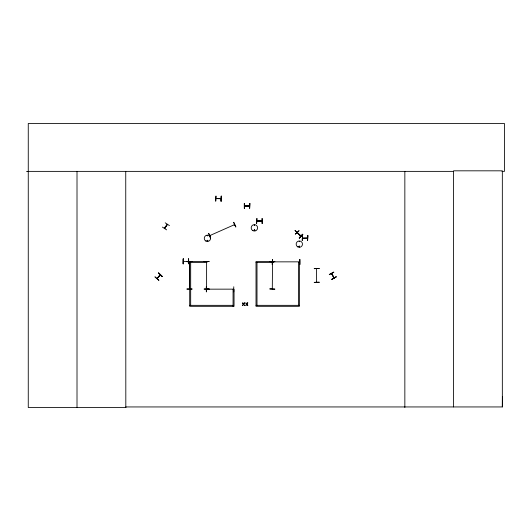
<?xml version="1.0" encoding="UTF-8"?>
<svg xmlns="http://www.w3.org/2000/svg" width="531" height="531" viewBox="0 0 531 531"><rect width="100%" height="100%" fill="white"/><g stroke="black" fill="none" stroke-linecap="round" stroke-linejoin="round"><path stroke-width="0.8" d="M501.968 171.374L504.45 171.374L504.45 123.497L28.262 123.497L28.262 407.503L125.82 407.503L125.754 406.945L502.333 406.945L502.406 396.677M210.329 235.578L209.791 235.598L210.276 235.591M234.609 224.792L234.171 225.025M297.221 232.671L300.811 236.069M297.526 232.89L297.393 232.399M300.48 235.744L300.977 235.95M300.931 235.917L297.26 232.631M166.98 224.613C168.022 223.637 163.196 228.881 164.895 228.164M206.791 262.261L206.791 261.697M207.143 235.671C207.94 234.755 207.455 236.72 207.203 235.545M207.077 240.676C208.106 239.561 207.409 241.963 207.163 240.523M207.88 240.676C206.479 242.269 207.409 238.811 207.847 240.921M254.661 225.21C253.878 226.113 254.402 224.155 254.648 225.35M254.741 230.308C254.13 229.067 253.991 231.171 254.674 230.368M254.853 230.335C253.725 228.456 254.21 232.093 254.807 229.989M298.834 246.503C300.28 244.897 299.325 248.355 298.926 246.271M298.98 246.503C299.889 245.461 299.484 247.532 299.026 246.583M189.414 288.871L189.594 261.75L189.361 262.155M189.388 288.413L189.414 288.818L189.64 288.413M206.811 262.195L206.612 261.697M272.303 288.871L272.509 261.803M272.277 288.413L272.509 288.764M316.569 268.699L316.622 282.233M209.745 235.618L210.19 235.399M167.398 224.407L164.63 228.516L167.457 224.314M333.833 277.939L331.536 273.531L334.059 277.819M206.612 288.306L206.791 288.871M272.509 262.248L272.509 261.71M244.545 205.855L245.103 205.855L244.652 206.081M249.158 206.055L249.616 205.822M207.123 289.402L206.625 289.382M206.605 289.163L233.64 289.149M272.967 262.062L272.509 262.035M299.683 262.035L299.119 262.042L299.683 261.863M215.991 198.587L221.069 198.767M156.937 278.436L157.342 278.324M160.262 274.746L157.017 278.649M333.581 277.534L334.085 277.925M165.221 222.834L169.469 225.615M166.641 229.87L162.393 227.089M299.517 241.691L299.185 241.253L299.451 241.718M188.346 261.371L183.441 261.484M249.616 206.001L244.545 206.035M272.509 261.863L299.61 261.843M261.989 221.181L257.017 220.923M307.509 238.147L302.61 238.153M155.059 276.903L158.842 280.282M157.395 278.231L156.917 278.496L160.203 274.786M160.362 274.905L157.05 278.609L160.362 274.925M295.336 234.091L299.086 230.666L295.316 234.071M299.172 237.895L302.743 234.29M299.305 238.027L302.876 234.423M329.379 274.68L333.82 272.23M329.253 274.454L333.733 272.064M331.895 279.406L336.242 276.77L331.888 279.386M331.802 279.22L336.276 276.83M208.736 233.388L210.289 237.457M233.58 222.376L235.731 226.976M210.283 235.572L209.924 235.764M210.568 238.127L208.676 233.414M209.791 235.598L234.589 224.613L234.264 225.005M244.645 205.829L249.51 206.055M261.883 221.181L256.911 221.128M188.465 263.801L188.425 258.73M244.559 208.484L244.459 203.406M249.882 203.373L249.636 208.451L249.862 203.373M249.51 206.028L249.066 206.028M299.949 259.407L299.955 264.484M204.163 261.458L209.234 261.398L204.163 261.703M206.818 261.803L206.599 262.195M269.854 261.458L274.932 261.683L269.854 261.703M273.02 261.856L272.562 261.863L273.007 261.843M273.02 262.035L272.615 262.062M272.244 264.491L272.456 259.413L272.27 264.491M206.274 286.753L206.333 291.831M186.965 288.957L192.043 288.924M186.965 289.143L192.043 289.136M204.163 288.957L209.241 288.924M204.163 289.143L209.241 289.136M269.854 288.957L274.932 289.136L269.854 288.884M26.55 171.573L28.262 171.566M28.262 171.374L453.593 171.374M216.044 198.587L221.015 198.587M261.982 218.5L262.055 223.578M256.964 220.949L261.982 220.949M307.509 237.934L302.517 238.153M189.693 262.48L206.612 262.48M256.022 262.48L272.934 262.48L272.934 261.491L256.022 261.491L256.022 306.327L299.384 306.327L299.384 262.48L298.395 262.48L298.395 305.338M189.693 305.338L233.063 305.338M256.022 305.338L299.384 305.338M272.503 288.413L272.483 288.818M158.457 273.087L162.247 276.465M155.012 276.956L158.835 280.288M297.28 232.571L300.845 236.103M331.769 273.525L334.059 277.879M233.813 222.27L235.903 226.896M188.611 258.723L188.724 263.801M183.208 258.836L183.321 263.914M299.736 259.413L299.769 264.484M272.303 261.75L272.31 262.208M244.267 203.406L244.3 208.484M233.766 286.753L233.759 291.831M206.791 261.75L206.791 262.208M206.486 286.753L206.519 291.831M189.414 261.75L189.421 262.208M502.333 406.945L502.333 170.823L453.593 170.823L453.593 406.945M404.848 171.374L404.848 407.503M307.648 235.505L307.615 240.576M262.241 218.5L262.241 223.578M257.004 262.48L257.004 305.338M233.063 306.327L233.063 289.408L234.045 289.408L234.045 306.327L189.693 306.327L189.693 261.491L206.612 261.491L206.612 288.818M221.102 196.138L221.102 201.216M190.682 262.48L190.682 305.338M125.747 171.374L125.82 407.503M77.008 171.374L77.008 407.503M189.647 288.764L189.613 288.32L189.647 288.764M244.167 302.862L243.517 303.918L242.468 302.862L243.298 304.203L242.441 305.544L243.497 304.469L244.559 305.544L243.716 304.183L244.552 302.862L244.167 302.862M247.459 302.862L246.809 303.918L245.76 302.862L246.59 304.203L245.74 305.544L246.789 304.469L247.851 305.544L247.008 304.183L247.844 302.862L247.459 302.862M158.623 272.907L162.22 276.492L158.623 272.907M302.697 234.237L299.325 238.041L302.697 234.237M295.063 230.421L300.579 236.043L295.063 230.421M183.281 258.836L183.109 263.914L183.248 258.836M249.57 205.962L244.579 206.015L249.57 205.962M192.036 261.398L186.965 261.717L192.036 261.405M319.244 268.507L314.173 268.653L319.244 268.494M319.25 282.26L314.179 282.379L319.25 282.22M215.991 196.138L215.712 201.216L215.958 196.138M221.347 196.138L221.069 201.216L221.347 196.138M256.911 218.5L256.626 223.578L256.911 218.5M302.504 235.505L302.245 240.576L302.471 235.505M307.861 235.505L307.575 240.576L307.861 235.505M297.745 246.869A3.159 3.159 0 0 0 302.484 244.134A3.159 3.159 0 0 0 297.745 241.393A3.159 3.159 0 0 0 297.745 246.869M205.842 241.047A3.166 3.166 0 0 0 210.588 238.306A3.166 3.166 0 0 0 205.842 235.565A3.166 3.166 0 0 0 205.842 241.047M252.802 230.627A3.213 3.213 0 0 0 257.621 227.845A3.213 3.213 0 0 0 252.802 225.064A3.213 3.213 0 0 0 252.802 230.627"/></g></svg>
